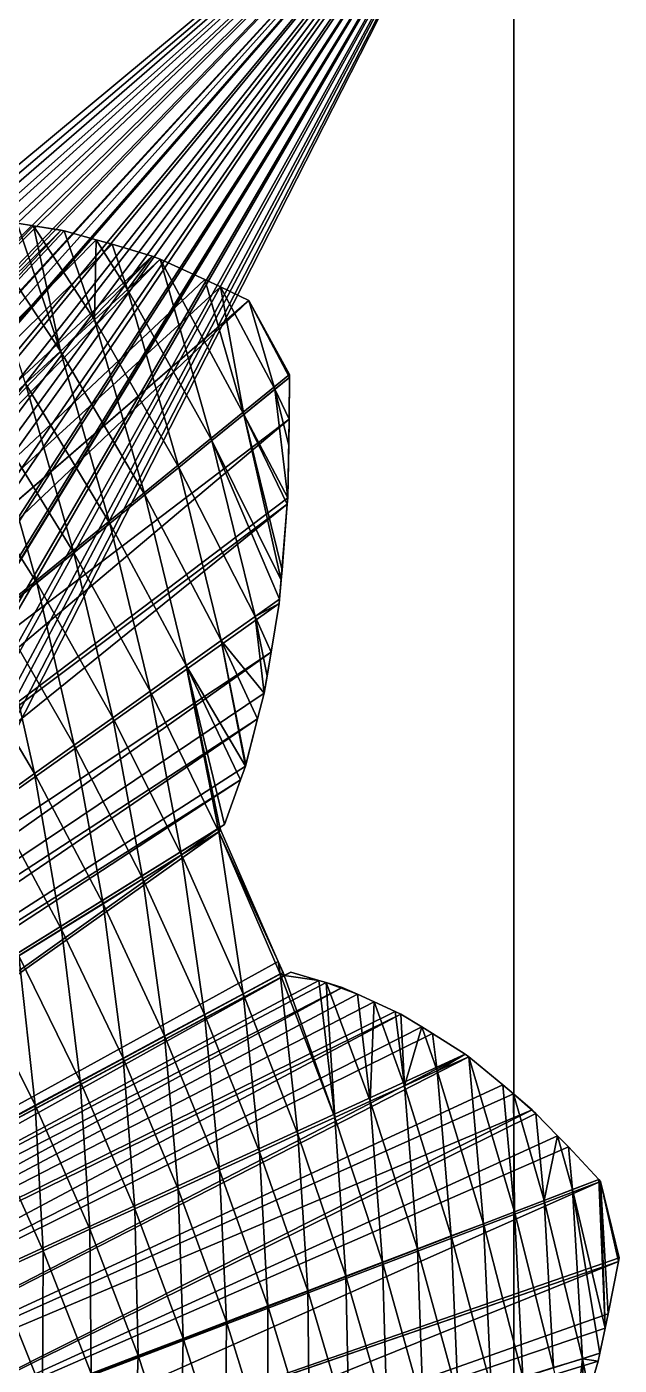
# Model space of a CAD drawing. Header units: inches. Extents: x 62 to 1153, y 3 to 780.
# Drawn here: x 1145.66 to 1151.93, y 755.25 to 769.42 of the extents above; entities that cross this region are included whole.
import ezdxf

# ---------------------------------------------------------------- set-up
doc = ezdxf.new("R2010")
doc.units = ezdxf.units.IN
doc.header["$MEASUREMENT"] = 0
doc.layers.add('ConstLine', color=6, linetype='Continuous')
doc.layers.add('ObjLayer', color=2, linetype='Continuous')

msp = doc.modelspace()

# ---------------------------------------------------------------- linework, layer by layer
at = {"layer": 'ConstLine'}
for points in [[(1130.817, 722.324), (1130.817, 772.324), (1150.817, 722.324)], [(1150.817, 722.324), (1130.817, 772.324), (1150.817, 772.324)], [(1130.817, 772.324, 4), (1130.857, 755.727, 4), (1150.817, 772.324, 4)], [(1150.817, 772.324, 4), (1130.857, 755.727, 4), (1131.129, 755.599, 4)], [(1150.817, 772.324, 4), (1131.129, 755.599, 4), (1131.391, 755.475, 4)], [(1150.817, 772.324, 4), (1131.391, 755.475, 4), (1131.695, 755.315, 4)], [(1150.817, 772.324, 4), (1131.695, 755.315, 4), (1131.916, 755.199, 4)], [(1150.817, 772.324, 4), (1131.916, 755.199, 4), (1132.255, 755.003, 4)], [(1150.817, 772.324, 4), (1132.255, 755.003, 4), (1132.43, 754.901, 4)], [(1150.817, 772.324, 4), (1132.43, 754.901, 4), (1132.808, 754.661, 4)], [(1150.817, 772.324, 4), (1132.808, 754.661, 4), (1132.935, 754.58, 4)], [(1150.817, 772.324, 4), (1132.935, 754.58, 4), (1133.353, 754.29, 4)], [(1150.817, 772.324, 4), (1133.353, 754.29, 4), (1133.431, 754.236, 4)], [(1150.817, 772.324, 4), (1133.431, 754.236, 4), (1133.892, 753.888, 4)], [(1150.817, 772.324, 4), (1133.892, 753.888, 4), (1133.916, 753.87, 4)], [(1150.817, 772.324, 4), (1133.916, 753.87, 4), (1134.119, 753.704, 4)], [(1150.817, 772.324, 4), (1134.119, 753.704, 4), (1134.384, 753.486, 4)], [(1150.817, 772.324, 4), (1134.384, 753.486, 4), (1134.42, 753.453, 4)], [(1150.817, 772.324, 4), (1134.42, 753.453, 4), (1134.835, 753.083, 4)], [(1150.817, 772.324, 4), (1134.835, 753.083, 4), (1134.937, 752.985, 4)], [(1150.817, 772.324, 4), (1134.937, 752.985, 4), (1135.275, 752.656, 4)], [(1150.817, 772.324, 4), (1135.275, 752.656, 4), (1135.44, 752.482, 4)], [(1150.817, 772.324, 4), (1135.44, 752.482, 4), (1135.702, 752.204, 4)], [(1150.817, 772.324, 4), (1135.702, 752.204, 4), (1135.928, 751.943, 4)], [(1150.817, 772.324, 4), (1135.928, 751.943, 4), (1136.113, 751.724, 4)], [(1150.817, 772.324, 4), (1136.113, 751.724, 4), (1136.395, 751.366, 4)], [(1150.817, 772.324, 4), (1136.395, 751.366, 4), (1136.507, 751.216, 4)], [(1150.817, 772.324, 4), (1136.507, 751.216, 4), (1136.831, 750.749, 4)], [(1150.817, 772.324, 4), (1136.831, 750.749, 4), (1136.878, 750.675, 4)], [(1150.817, 772.324, 4), (1136.878, 750.675, 4), (1137.182, 750.166, 4)], [(1150.817, 772.324, 4), (1137.182, 750.166, 4), (1137.22, 750.102, 4)], [(1150.817, 772.324, 4), (1137.22, 750.102, 4), (1137.226, 750.091, 4)], [(1150.817, 772.324, 4), (1137.226, 750.091, 4), (1137.506, 749.499, 4)], [(1150.817, 772.324, 4), (1137.506, 749.499, 4), (1137.553, 749.392, 4)], [(1150.817, 772.324, 4), (1137.553, 749.392, 4), (1137.739, 748.852, 4)], [(1150.817, 772.324, 4), (1137.739, 748.852, 4), (1137.801, 748.659, 4)], [(1150.817, 772.324, 4), (1137.801, 748.659, 4), (1137.9, 748.157, 4)], [(1150.817, 772.324, 4), (1137.9, 748.157, 4), (1137.948, 747.9, 4)], [(1150.817, 772.324, 4), (1137.948, 747.9, 4), (1137.967, 747.414, 4)], [(1150.817, 772.324, 4), (1137.967, 747.414, 4), (1137.978, 747.129, 4)], [(1150.817, 772.324, 4), (1137.978, 747.129, 4), (1150.817, 722.324, 4)], [(1150.817, 772.324), (1150.817, 722.324, 4), (1150.817, 722.324)], [(1150.817, 722.324, 4), (1150.817, 772.324), (1150.817, 772.324, 4)], [(1145.083, 767.399, 23.63), (1146.017, 765.986, 23.819), (1145.647, 765.645, 22.944)], [(1145.083, 767.399, 23.63), (1145.558, 767.341, 24.314), (1146.017, 765.986, 23.819)], [(1136.662, 758.028, 36.5), (1145.733, 767.314, 24.571), (1145.558, 767.341, 24.314)], [(1136.662, 758.028, 36.5), (1146.023, 767.269, 24.996), (1145.733, 767.314, 24.571)], [(1136.662, 758.028, 36.5), (1137.854, 758.506, 36.5), (1146.023, 767.269, 24.996)], [(1137.854, 758.506, 36.5), (1146.057, 767.26, 25.043), (1146.023, 767.269, 24.996)], [(1137.854, 758.506, 36.5), (1146.394, 767.166, 25.523), (1146.057, 767.26, 25.043)], [(1145.558, 767.341, 24.314), (1145.733, 767.314, 24.571), (1146.017, 765.986, 23.819)], [(1145.733, 767.314, 24.571), (1146.376, 766.317, 24.7), (1146.017, 765.986, 23.819)], [(1145.733, 767.314, 24.571), (1146.057, 767.26, 25.043), (1146.376, 766.317, 24.7)], [(1145.733, 767.314, 24.571), (1146.023, 767.269, 24.996), (1146.057, 767.26, 25.043)], [(1146.057, 767.26, 25.043), (1146.394, 767.166, 25.523), (1146.376, 766.317, 24.7)], [(1137.854, 758.506, 36.5), (1146.563, 767.119, 25.763), (1146.394, 767.166, 25.523)], [(1137.854, 758.506, 36.5), (1146.989, 766.991, 26.389), (1146.563, 767.119, 25.763)], [(1146.394, 767.166, 25.523), (1146.725, 766.64, 25.589), (1146.376, 766.317, 24.7)], [(1146.394, 767.166, 25.523), (1146.563, 767.119, 25.763), (1146.725, 766.64, 25.589)], [(1146.563, 767.119, 25.763), (1146.989, 766.991, 26.389), (1146.725, 766.64, 25.589)], [(1137.854, 758.506, 36.5), (1139.309, 758.998, 36.5), (1146.989, 766.991, 26.389)], [(1139.309, 758.998, 36.5), (1147.071, 766.959, 26.501), (1146.989, 766.991, 26.389)], [(1146.989, 766.991, 26.389), (1147.071, 766.959, 26.501), (1146.725, 766.64, 25.589)], [(1139.309, 758.998, 36.5), (1147.544, 766.746, 27.201), (1147.071, 766.959, 26.501)], [(1147.071, 766.959, 26.501), (1147.62, 765.04, 25.773), (1146.725, 766.64, 25.589)], [(1147.071, 766.959, 26.501), (1147.959, 765.316, 26.668), (1147.62, 765.04, 25.773)], [(1147.071, 766.959, 26.501), (1147.544, 766.746, 27.201), (1147.959, 765.316, 26.668)], [(1139.309, 758.998, 36.5), (1147.711, 766.667, 27.455), (1147.544, 766.746, 27.201)], [(1147.544, 766.746, 27.201), (1147.711, 766.667, 27.455), (1147.959, 765.316, 26.668)], [(1139.309, 758.998, 36.5), (1148.01, 766.524, 27.912), (1147.711, 766.667, 27.455)], [(1146.725, 766.64, 25.589), (1147.271, 764.757, 24.885), (1146.376, 766.317, 24.7)], [(1146.725, 766.64, 25.589), (1147.62, 765.04, 25.773), (1147.271, 764.757, 24.885)], [(1147.711, 766.667, 27.455), (1148.01, 766.524, 27.912), (1148.287, 765.583, 27.57)], [(1147.711, 766.667, 27.455), (1148.287, 765.583, 27.57), (1147.959, 765.316, 26.668)], [(1148.01, 766.524, 27.912), (1139.309, 758.998, 36.5), (1139.652, 758.589, 36.5)], [(1148.441, 765.741, 28.041), (1148.01, 766.524, 27.912), (1139.652, 758.589, 36.5)], [(1148.01, 766.524, 27.912), (1148.441, 765.708, 28.009), (1148.287, 765.583, 27.57)], [(1148.01, 766.524, 27.912), (1148.441, 765.741, 28.041), (1148.441, 765.708, 28.009)], [(1146.376, 766.317, 24.7), (1146.911, 764.465, 24.003), (1146.017, 765.986, 23.819)], [(1146.376, 766.317, 24.7), (1147.271, 764.757, 24.885), (1146.911, 764.465, 24.003)], [(1146.017, 765.986, 23.819), (1146.541, 764.164, 23.128), (1145.647, 765.645, 22.944)], [(1146.017, 765.986, 23.819), (1146.911, 764.465, 24.003), (1146.541, 764.164, 23.128)], [(1148.441, 765.741, 28.041), (1139.652, 758.589, 36.5), (1148.436, 765.267, 27.6)], [(1148.441, 765.708, 28.009), (1148.436, 765.267, 27.6), (1148.287, 765.583, 27.57)], [(1148.441, 765.741, 28.041), (1148.436, 765.267, 27.6), (1148.441, 765.708, 28.009)], [(1145.647, 765.645, 22.944), (1146.159, 763.853, 22.257), (1145.268, 765.294, 22.077)], [(1145.647, 765.645, 22.944), (1146.541, 764.164, 23.128), (1146.159, 763.853, 22.257)], [(1148.287, 765.583, 27.57), (1148.423, 764.434, 26.832), (1147.959, 765.316, 26.668)], [(1148.287, 765.583, 27.57), (1148.436, 765.267, 27.6), (1148.433, 764.99, 27.342)], [(1148.287, 765.583, 27.57), (1148.433, 764.99, 27.342), (1148.423, 764.434, 26.832)], [(1145.268, 765.294, 22.077), (1145.765, 763.534, 21.391), (1144.878, 764.935, 21.215)], [(1145.268, 765.294, 22.077), (1146.159, 763.853, 22.257), (1145.765, 763.534, 21.391)], [(1147.959, 765.316, 26.668), (1148.354, 763.564, 25.927), (1147.62, 765.04, 25.773)], [(1147.959, 765.316, 26.668), (1148.423, 764.434, 26.832), (1148.418, 764.368, 26.763)], [(1147.959, 765.316, 26.668), (1148.363, 763.669, 26.035), (1148.354, 763.564, 25.927)], [(1147.959, 765.316, 26.668), (1148.418, 764.368, 26.763), (1148.363, 763.669, 26.035)], [(1148.436, 765.267, 27.6), (1139.652, 758.589, 36.5), (1138.915, 757.241, 36.5)], [(1148.436, 765.267, 27.6), (1138.915, 757.241, 36.5), (1148.423, 764.434, 26.832)], [(1148.436, 765.267, 27.6), (1148.423, 764.434, 26.832), (1148.433, 764.99, 27.342)], [(1147.62, 765.04, 25.773), (1148.077, 763.178, 25.054), (1147.271, 764.757, 24.885)], [(1147.62, 765.04, 25.773), (1148.354, 763.564, 25.927), (1148.337, 763.363, 25.721)], [(1147.62, 765.04, 25.773), (1148.337, 763.363, 25.721), (1148.077, 763.178, 25.054)], [(1144.878, 764.935, 21.215), (1145.765, 763.534, 21.391), (1145.36, 763.205, 20.53)], [(1147.271, 764.757, 24.885), (1147.718, 762.923, 24.172), (1146.911, 764.465, 24.003)], [(1147.271, 764.757, 24.885), (1148.077, 763.178, 25.054), (1147.718, 762.923, 24.172)], [(1148.423, 764.434, 26.832), (1138.915, 757.241, 36.5), (1148.418, 764.368, 26.763)], [(1146.911, 764.465, 24.003), (1147.348, 762.659, 23.294), (1146.541, 764.164, 23.128)], [(1146.911, 764.465, 24.003), (1147.718, 762.923, 24.172), (1147.348, 762.659, 23.294)], [(1148.418, 764.368, 26.763), (1138.915, 757.241, 36.5), (1138.238, 756.15, 36.5)], [(1148.418, 764.368, 26.763), (1138.238, 756.15, 36.5), (1148.332, 763.316, 25.673)], [(1148.418, 764.368, 26.763), (1148.332, 763.316, 25.673), (1148.337, 763.363, 25.721)], [(1148.418, 764.368, 26.763), (1148.337, 763.363, 25.721), (1148.354, 763.564, 25.927)], [(1148.418, 764.368, 26.763), (1148.354, 763.564, 25.927), (1148.363, 763.669, 26.035)], [(1146.541, 764.164, 23.128), (1146.966, 762.387, 22.421), (1146.159, 763.853, 22.257)], [(1146.541, 764.164, 23.128), (1147.348, 762.659, 23.294), (1146.966, 762.387, 22.421)], [(1146.159, 763.853, 22.257), (1146.571, 762.106, 21.551), (1145.765, 763.534, 21.391)], [(1146.159, 763.853, 22.257), (1146.966, 762.387, 22.421), (1146.571, 762.106, 21.551)], [(1145.765, 763.534, 21.391), (1146.163, 761.815, 20.684), (1145.36, 763.205, 20.53)], [(1145.765, 763.534, 21.391), (1146.571, 762.106, 21.551), (1146.163, 761.815, 20.684)], [(1148.332, 763.316, 25.673), (1138.238, 756.15, 36.5), (1148.246, 762.802, 25.09)], [(1148.337, 763.363, 25.721), (1148.332, 763.316, 25.673), (1148.077, 763.178, 25.054)], [(1148.332, 763.316, 25.673), (1148.246, 762.802, 25.09), (1148.077, 763.178, 25.054)], [(1145.36, 763.205, 20.53), (1145.742, 761.515, 19.821), (1144.942, 762.865, 19.673)], [(1145.36, 763.205, 20.53), (1146.163, 761.815, 20.684), (1145.742, 761.515, 19.821)], [(1148.077, 763.178, 25.054), (1148.172, 762.368, 24.599), (1147.718, 762.923, 24.172)], [(1148.077, 763.178, 25.054), (1148.204, 762.547, 24.8), (1148.172, 762.368, 24.599)], [(1148.077, 763.178, 25.054), (1148.246, 762.802, 25.09), (1148.204, 762.547, 24.8)], [(1144.942, 762.865, 19.673), (1145.742, 761.515, 19.821), (1145.307, 761.206, 18.96)], [(1147.718, 762.923, 24.172), (1147.974, 761.593, 23.613), (1147.348, 762.659, 23.294)], [(1147.718, 762.923, 24.172), (1148.172, 762.368, 24.599), (1148.103, 762.095, 24.252)], [(1147.718, 762.923, 24.172), (1148.103, 762.095, 24.252), (1147.979, 761.611, 23.637)], [(1147.718, 762.923, 24.172), (1147.979, 761.611, 23.637), (1147.974, 761.593, 23.613)], [(1148.246, 762.802, 25.09), (1138.238, 756.15, 36.5), (1137.625, 755.275, 36.5)], [(1148.246, 762.802, 25.09), (1137.625, 755.275, 36.5), (1148.172, 762.368, 24.599)], [(1148.246, 762.802, 25.09), (1148.172, 762.368, 24.599), (1148.204, 762.547, 24.8)], [(1147.348, 762.659, 23.294), (1147.693, 760.899, 22.566), (1146.966, 762.387, 22.421)], [(1147.348, 762.659, 23.294), (1147.754, 760.978, 22.739), (1147.702, 760.945, 22.618)], [(1147.348, 762.659, 23.294), (1147.974, 761.593, 23.613), (1147.924, 761.451, 23.412)], [(1147.348, 762.659, 23.294), (1147.702, 760.945, 22.618), (1147.693, 760.899, 22.566)], [(1147.348, 762.659, 23.294), (1147.924, 761.451, 23.412), (1147.754, 760.978, 22.739)], [(1148.172, 762.368, 24.599), (1137.625, 755.275, 36.5), (1148.103, 762.095, 24.252)], [(1146.966, 762.387, 22.421), (1147.298, 760.655, 21.692), (1146.571, 762.106, 21.551)], [(1146.966, 762.387, 22.421), (1147.693, 760.899, 22.566), (1147.298, 760.655, 21.692)], [(1148.103, 762.095, 24.252), (1137.625, 755.275, 36.5), (1137.082, 754.584, 36.5)], [(1148.103, 762.095, 24.252), (1137.082, 754.584, 36.5), (1147.974, 761.593, 23.613)], [(1146.571, 762.106, 21.551), (1146.89, 760.401, 20.82), (1146.163, 761.815, 20.684)], [(1146.571, 762.106, 21.551), (1147.298, 760.655, 21.692), (1146.89, 760.401, 20.82)], [(1148.103, 762.095, 24.252), (1147.974, 761.593, 23.613), (1147.979, 761.611, 23.637)], [(1146.163, 761.815, 20.684), (1146.467, 760.139, 19.95), (1145.742, 761.515, 19.821)], [(1146.163, 761.815, 20.684), (1146.89, 760.401, 20.82), (1146.467, 760.139, 19.95)], [(1147.974, 761.593, 23.613), (1137.082, 754.584, 36.5), (1147.924, 761.451, 23.412)], [(1147.924, 761.451, 23.412), (1137.082, 754.584, 36.5), (1136.61, 754.049, 36.5)], [(1147.924, 761.451, 23.412), (1136.61, 754.049, 36.5), (1147.754, 760.978, 22.739)], [(1145.742, 761.515, 19.821), (1146.029, 759.867, 19.082), (1145.307, 761.206, 18.96)], [(1145.742, 761.515, 19.821), (1146.467, 760.139, 19.95), (1146.029, 759.867, 19.082)], [(1145.307, 761.206, 18.96), (1146.029, 759.867, 19.082), (1145.575, 759.586, 18.215)], [(1147.702, 760.945, 22.618), (1136.478, 753.966, 36.5), (1136.875, 753.226, 36.5)], [(1136.478, 753.966, 36.5), (1147.702, 760.945, 22.618), (1136.61, 754.049, 36.5)], [(1136.61, 754.049, 36.5), (1147.702, 760.945, 22.618), (1147.754, 760.978, 22.739)], [(1147.716, 760.914, 22.62), (1147.702, 760.945, 22.618), (1136.875, 753.226, 36.5)], [(1148.323, 759.526, 22.748), (1147.716, 760.914, 22.62), (1136.875, 753.226, 36.5)], [(1147.693, 760.899, 22.566), (1147.951, 759.184, 21.813), (1147.298, 760.655, 21.692)], [(1147.702, 760.945, 22.618), (1147.716, 760.914, 22.62), (1147.693, 760.899, 22.566)], [(1147.716, 760.914, 22.62), (1148.323, 759.526, 22.748), (1147.693, 760.899, 22.566)], [(1147.693, 760.899, 22.566), (1148.344, 759.395, 22.692), (1147.951, 759.184, 21.813)], [(1147.693, 760.899, 22.566), (1148.323, 759.526, 22.748), (1148.344, 759.395, 22.692)], [(1147.298, 760.655, 21.692), (1147.543, 758.966, 20.936), (1146.89, 760.401, 20.82)], [(1147.298, 760.655, 21.692), (1147.951, 759.184, 21.813), (1147.543, 758.966, 20.936)], [(1146.89, 760.401, 20.82), (1147.119, 758.739, 20.06), (1146.467, 760.139, 19.95)], [(1146.89, 760.401, 20.82), (1147.543, 758.966, 20.936), (1147.119, 758.739, 20.06)], [(1146.467, 760.139, 19.95), (1146.68, 758.504, 19.184), (1146.029, 759.867, 19.082)], [(1146.467, 760.139, 19.95), (1147.119, 758.739, 20.06), (1146.68, 758.504, 19.184)], [(1146.029, 759.867, 19.082), (1146.224, 758.259, 18.308), (1145.575, 759.586, 18.215)], [(1146.029, 759.867, 19.082), (1146.68, 758.504, 19.184), (1146.224, 758.259, 18.308)], [(1148.373, 759.411, 22.76), (1148.323, 759.526, 22.748), (1136.875, 753.226, 36.5)], [(1148.386, 759.379, 22.764), (1148.323, 759.526, 22.748), (1136.875, 753.226, 36.5)], [(1145.575, 759.586, 18.215), (1145.75, 758.006, 17.434), (1145.105, 759.294, 17.349)], [(1145.575, 759.586, 18.215), (1146.224, 758.259, 18.308), (1145.75, 758.006, 17.434)], [(1148.386, 759.379, 22.764), (1148.323, 759.526, 22.748), (1148.373, 759.411, 22.76)], [(1148.323, 759.526, 22.748), (1148.386, 759.379, 22.764), (1148.344, 759.395, 22.692)], [(1148.386, 759.379, 22.764), (1148.373, 759.411, 22.76), (1136.875, 753.226, 36.5)], [(1137.036, 753.312, 36.5), (1148.386, 759.379, 22.764), (1136.875, 753.226, 36.5)], [(1137.036, 753.312, 36.5), (1137.735, 753.452, 36.5), (1148.454, 759.415, 22.922)], [(1137.036, 753.312, 36.5), (1148.454, 759.415, 22.922), (1148.386, 759.379, 22.764)], [(1137.735, 753.452, 36.5), (1148.753, 759.327, 23.45), (1148.454, 759.415, 22.922)], [(1137.735, 753.452, 36.5), (1148.831, 759.303, 23.592), (1148.753, 759.327, 23.45)], [(1148.344, 759.395, 22.692), (1148.53, 757.698, 21.914), (1147.951, 759.184, 21.813)], [(1148.344, 759.395, 22.692), (1148.92, 757.876, 22.797), (1148.53, 757.698, 21.914)], [(1148.344, 759.395, 22.692), (1148.386, 759.379, 22.764), (1148.92, 757.876, 22.797)], [(1148.454, 759.415, 22.922), (1148.753, 759.327, 23.45), (1148.386, 759.379, 22.764)], [(1148.386, 759.379, 22.764), (1148.753, 759.327, 23.45), (1148.92, 757.876, 22.797)], [(1148.753, 759.327, 23.45), (1148.831, 759.303, 23.592), (1148.92, 757.876, 22.797)], [(1137.735, 753.452, 36.5), (1148.998, 759.251, 23.897), (1148.831, 759.303, 23.592)], [(1138.605, 753.577, 36.5), (1148.998, 759.251, 23.897), (1137.735, 753.452, 36.5)], [(1138.605, 753.577, 36.5), (1149.161, 759.18, 24.182), (1148.998, 759.251, 23.897)], [(1145.105, 759.294, 17.349), (1145.75, 758.006, 17.434), (1145.259, 757.742, 16.559)], [(1147.951, 759.184, 21.813), (1148.124, 757.512, 21.031), (1147.543, 758.966, 20.936)], [(1147.951, 759.184, 21.813), (1148.53, 757.698, 21.914), (1148.124, 757.512, 21.031)], [(1148.831, 759.303, 23.592), (1149.296, 758.047, 23.68), (1148.92, 757.876, 22.797)], [(1148.831, 759.303, 23.592), (1149.161, 759.18, 24.182), (1149.296, 758.047, 23.68)], [(1148.831, 759.303, 23.592), (1148.998, 759.251, 23.897), (1149.161, 759.18, 24.182)], [(1138.605, 753.577, 36.5), (1149.337, 759.099, 24.502), (1149.161, 759.18, 24.182)], [(1138.605, 753.577, 36.5), (1149.56, 758.996, 24.907), (1149.337, 759.099, 24.502)], [(1149.161, 759.18, 24.182), (1149.337, 759.099, 24.502), (1149.296, 758.047, 23.68)], [(1149.337, 759.099, 24.502), (1149.657, 758.212, 24.564), (1149.296, 758.047, 23.68)], [(1149.337, 759.099, 24.502), (1149.56, 758.996, 24.907), (1149.657, 758.212, 24.564)], [(1138.605, 753.577, 36.5), (1149.619, 758.968, 25.018), (1149.56, 758.996, 24.907)], [(1138.605, 753.577, 36.5), (1139.669, 753.67, 36.5), (1149.619, 758.968, 25.018)], [(1139.669, 753.67, 36.5), (1149.841, 758.834, 25.417), (1149.619, 758.968, 25.018)], [(1147.543, 758.966, 20.936), (1147.701, 757.319, 20.148), (1147.119, 758.739, 20.06)], [(1147.543, 758.966, 20.936), (1148.124, 757.512, 21.031), (1147.701, 757.319, 20.148)], [(1149.56, 758.996, 24.907), (1149.619, 758.968, 25.018), (1149.657, 758.212, 24.564)], [(1149.619, 758.968, 25.018), (1149.841, 758.834, 25.417), (1149.657, 758.212, 24.564)], [(1139.669, 753.67, 36.5), (1149.954, 758.765, 25.62), (1149.841, 758.834, 25.417)], [(1139.669, 753.67, 36.5), (1150.302, 758.545, 26.27), (1149.954, 758.765, 25.62)], [(1149.841, 758.834, 25.417), (1150.004, 758.371, 25.45), (1149.657, 758.212, 24.564)], [(1149.841, 758.834, 25.417), (1149.954, 758.765, 25.62), (1150.004, 758.371, 25.45)], [(1149.954, 758.765, 25.62), (1150.302, 758.545, 26.27), (1150.004, 758.371, 25.45)], [(1147.119, 758.739, 20.06), (1147.262, 757.118, 19.265), (1146.68, 758.504, 19.184)], [(1147.119, 758.739, 20.06), (1147.701, 757.319, 20.148), (1147.262, 757.118, 19.265)], [(1139.669, 753.67, 36.5), (1140.953, 753.712, 36.5), (1150.302, 758.545, 26.27)], [(1140.953, 753.712, 36.5), (1150.339, 758.517, 26.337), (1150.302, 758.545, 26.27)], [(1140.953, 753.712, 36.5), (1150.698, 758.223, 27.027), (1150.339, 758.517, 26.337)], [(1146.68, 758.504, 19.184), (1146.805, 756.91, 18.382), (1146.224, 758.259, 18.308)], [(1146.68, 758.504, 19.184), (1147.262, 757.118, 19.265), (1146.805, 756.91, 18.382)], [(1150.302, 758.545, 26.27), (1150.339, 758.517, 26.337), (1150.004, 758.371, 25.45)], [(1150.339, 758.517, 26.337), (1150.495, 756.752, 25.542), (1150.004, 758.371, 25.45)], [(1150.339, 758.517, 26.337), (1150.698, 758.223, 27.027), (1150.822, 756.878, 26.43)], [(1150.339, 758.517, 26.337), (1150.822, 756.878, 26.43), (1150.495, 756.752, 25.542)], [(1150.004, 758.371, 25.45), (1150.153, 756.622, 24.655), (1149.657, 758.212, 24.564)], [(1150.004, 758.371, 25.45), (1150.495, 756.752, 25.542), (1150.153, 756.622, 24.655)], [(1140.953, 753.712, 36.5), (1150.813, 758.125, 27.256), (1150.698, 758.223, 27.027)], [(1146.224, 758.259, 18.308), (1146.329, 756.693, 17.497), (1145.75, 758.006, 17.434)], [(1146.224, 758.259, 18.308), (1146.805, 756.91, 18.382), (1146.329, 756.693, 17.497)], [(1149.657, 758.212, 24.564), (1149.796, 756.486, 23.768), (1149.296, 758.047, 23.68)], [(1149.657, 758.212, 24.564), (1150.153, 756.622, 24.655), (1149.796, 756.486, 23.768)], [(1150.698, 758.223, 27.027), (1150.813, 758.125, 27.256), (1150.822, 756.878, 26.43)], [(1140.953, 753.712, 36.5), (1151.01, 757.958, 27.648), (1150.813, 758.125, 27.256)], [(1149.296, 758.047, 23.68), (1149.425, 756.344, 22.881), (1148.92, 757.876, 22.797)], [(1149.296, 758.047, 23.68), (1149.796, 756.486, 23.768), (1149.425, 756.344, 22.881)], [(1150.813, 758.125, 27.256), (1151.137, 756.998, 27.318), (1150.822, 756.878, 26.43)], [(1150.813, 758.125, 27.256), (1151.049, 757.918, 27.724), (1151.137, 756.998, 27.318)], [(1150.813, 758.125, 27.256), (1151.01, 757.958, 27.648), (1151.049, 757.918, 27.724)], [(1140.953, 753.712, 36.5), (1142.488, 753.676, 36.5), (1151.01, 757.958, 27.648)], [(1142.488, 753.676, 36.5), (1151.049, 757.918, 27.724), (1151.01, 757.958, 27.648)], [(1142.488, 753.676, 36.5), (1151.279, 757.683, 28.178), (1151.049, 757.918, 27.724)], [(1145.75, 758.006, 17.434), (1145.834, 756.466, 16.613), (1145.259, 757.742, 16.559)], [(1145.75, 758.006, 17.434), (1146.329, 756.693, 17.497), (1145.834, 756.466, 16.613)], [(1151.049, 757.918, 27.724), (1151.279, 757.683, 28.178), (1151.137, 756.998, 27.318)], [(1148.92, 757.876, 22.797), (1149.038, 756.196, 21.994), (1148.53, 757.698, 21.914)], [(1148.92, 757.876, 22.797), (1149.425, 756.344, 22.881), (1149.038, 756.196, 21.994)], [(1142.488, 753.676, 36.5), (1151.394, 757.565, 28.407), (1151.279, 757.683, 28.178)], [(1145.259, 757.742, 16.559), (1145.834, 756.466, 16.613), (1145.319, 756.231, 15.728)], [(1148.53, 757.698, 21.914), (1148.634, 756.041, 21.106), (1148.124, 757.512, 21.031)], [(1148.53, 757.698, 21.914), (1149.038, 756.196, 21.994), (1148.634, 756.041, 21.106)], [(1151.279, 757.683, 28.178), (1151.438, 757.113, 28.209), (1151.137, 756.998, 27.318)], [(1151.279, 757.683, 28.178), (1151.394, 757.565, 28.407), (1151.438, 757.113, 28.209)], [(1142.488, 753.676, 36.5), (1151.717, 757.219, 29.075), (1151.394, 757.565, 28.407)], [(1148.124, 757.512, 21.031), (1148.213, 755.881, 20.216), (1147.701, 757.319, 20.148)], [(1148.124, 757.512, 21.031), (1148.634, 756.041, 21.106), (1148.213, 755.881, 20.216)], [(1151.394, 757.565, 28.407), (1151.717, 757.219, 29.075), (1151.438, 757.113, 28.209)], [(1142.488, 753.676, 36.5), (1151.735, 757.2, 29.113), (1151.717, 757.219, 29.075)], [(1151.735, 757.2, 29.113), (1142.488, 753.676, 36.5), (1142.671, 753.175, 36.5)], [(1151.932, 756.389, 29.182), (1151.735, 757.2, 29.113), (1142.671, 753.175, 36.5)], [(1147.701, 757.319, 20.148), (1147.774, 755.713, 19.326), (1147.262, 757.118, 19.265)], [(1147.701, 757.319, 20.148), (1148.213, 755.881, 20.216), (1147.774, 755.713, 19.326)], [(1151.717, 757.219, 29.075), (1151.783, 755.646, 28.273), (1151.438, 757.113, 28.209)], [(1151.717, 757.219, 29.075), (1151.735, 757.2, 29.113), (1151.783, 755.646, 28.273)], [(1151.735, 757.2, 29.113), (1151.814, 755.796, 28.455), (1151.783, 755.646, 28.273)], [(1151.735, 757.2, 29.113), (1151.925, 756.353, 29.138), (1151.814, 755.796, 28.455)], [(1151.735, 757.2, 29.113), (1151.932, 756.389, 29.182), (1151.925, 756.353, 29.138)], [(1147.262, 757.118, 19.265), (1147.317, 755.538, 18.434), (1146.805, 756.91, 18.382)], [(1147.262, 757.118, 19.265), (1147.774, 755.713, 19.326), (1147.317, 755.538, 18.434)], [(1151.438, 757.113, 28.209), (1151.543, 755.323, 27.393), (1151.137, 756.998, 27.318)], [(1151.438, 757.113, 28.209), (1151.728, 755.381, 27.951), (1151.543, 755.323, 27.393)], [(1151.438, 757.113, 28.209), (1151.783, 755.646, 28.273), (1151.728, 755.381, 27.951)], [(1151.137, 756.998, 27.318), (1151.235, 755.228, 26.504), (1150.822, 756.878, 26.43)], [(1151.137, 756.998, 27.318), (1151.543, 755.323, 27.393), (1151.235, 755.228, 26.504)], [(1146.805, 756.91, 18.382), (1146.84, 755.356, 17.541), (1146.329, 756.693, 17.497)], [(1146.805, 756.91, 18.382), (1147.317, 755.538, 18.434), (1146.84, 755.356, 17.541)], [(1150.822, 756.878, 26.43), (1150.913, 755.127, 25.615), (1150.495, 756.752, 25.542)], [(1150.822, 756.878, 26.43), (1151.235, 755.228, 26.504), (1150.913, 755.127, 25.615)], [(1146.329, 756.693, 17.497), (1146.343, 755.166, 16.647), (1145.834, 756.466, 16.613)], [(1146.329, 756.693, 17.497), (1146.84, 755.356, 17.541), (1146.343, 755.166, 16.647)], [(1150.495, 756.752, 25.542), (1150.577, 755.023, 24.726), (1150.153, 756.622, 24.655)], [(1150.495, 756.752, 25.542), (1150.913, 755.127, 25.615), (1150.577, 755.023, 24.726)], [(1150.153, 756.622, 24.655), (1150.225, 754.913, 23.836), (1149.796, 756.486, 23.768)], [(1150.153, 756.622, 24.655), (1150.577, 755.023, 24.726), (1150.225, 754.913, 23.836)], [(1141.518, 752.161, 36.5), (1151.925, 756.353, 29.138), (1142.671, 753.175, 36.5)], [(1141.518, 752.161, 36.5), (1151.814, 755.796, 28.455), (1151.925, 756.353, 29.138)], [(1142.671, 753.175, 36.5), (1151.925, 756.353, 29.138), (1151.932, 756.389, 29.182)], [(1145.834, 756.466, 16.613), (1145.825, 754.968, 15.752), (1145.319, 756.231, 15.728)], [(1145.834, 756.466, 16.613), (1146.343, 755.166, 16.647), (1145.825, 754.968, 15.752)], [(1149.796, 756.486, 23.768), (1149.857, 754.799, 22.945), (1149.425, 756.344, 22.881)], [(1149.796, 756.486, 23.768), (1150.225, 754.913, 23.836), (1149.857, 754.799, 22.945)], [(1145.319, 756.231, 15.728), (1145.825, 754.968, 15.752), (1145.284, 754.762, 14.855)], [(1149.425, 756.344, 22.881), (1149.474, 754.68, 22.053), (1149.038, 756.196, 21.994)], [(1149.425, 756.344, 22.881), (1149.857, 754.799, 22.945), (1149.474, 754.68, 22.053)], [(1149.038, 756.196, 21.994), (1149.073, 754.555, 21.16), (1148.634, 756.041, 21.106)], [(1149.038, 756.196, 21.994), (1149.474, 754.68, 22.053), (1149.073, 754.555, 21.16)], [(1148.634, 756.041, 21.106), (1148.654, 754.425, 20.264), (1148.213, 755.881, 20.216)], [(1148.634, 756.041, 21.106), (1149.073, 754.555, 21.16), (1148.654, 754.425, 20.264)], [(1141.518, 752.161, 36.5), (1151.783, 755.646, 28.273), (1151.814, 755.796, 28.455)], [(1148.213, 755.881, 20.216), (1148.217, 754.289, 19.367), (1147.774, 755.713, 19.326)], [(1148.213, 755.881, 20.216), (1148.654, 754.425, 20.264), (1148.217, 754.289, 19.367)], [(1141.518, 752.161, 36.5), (1151.728, 755.381, 27.951), (1151.783, 755.646, 28.273)], [(1147.774, 755.713, 19.326), (1147.76, 754.147, 18.468), (1147.317, 755.538, 18.434)], [(1147.774, 755.713, 19.326), (1148.217, 754.289, 19.367), (1147.76, 754.147, 18.468)], [(1147.317, 755.538, 18.434), (1147.283, 753.999, 17.566), (1146.84, 755.356, 17.541)], [(1147.317, 755.538, 18.434), (1147.76, 754.147, 18.468), (1147.283, 753.999, 17.566)], [(1141.518, 752.161, 36.5), (1151.709, 755.298, 27.853), (1151.728, 755.381, 27.951)], [(1146.84, 755.356, 17.541), (1146.785, 753.844, 16.663), (1146.343, 755.166, 16.647)], [(1146.84, 755.356, 17.541), (1147.283, 753.999, 17.566), (1146.785, 753.844, 16.663)], [(1151.728, 755.381, 27.951), (1151.709, 755.298, 27.853), (1151.543, 755.323, 27.393)], [(1141.518, 752.161, 36.5), (1151.614, 754.971, 27.405), (1151.709, 755.298, 27.853)], [(1151.543, 755.323, 27.393), (1151.433, 754.37, 26.59), (1151.235, 755.228, 26.504)], [(1151.543, 755.323, 27.393), (1151.554, 754.768, 27.128), (1151.433, 754.37, 26.59)], [(1151.543, 755.323, 27.393), (1151.614, 754.971, 27.405), (1151.554, 754.768, 27.128)], [(1151.543, 755.323, 27.393), (1151.709, 755.298, 27.853), (1151.614, 754.971, 27.405)]]:
    msp.add_3dface(points, dxfattribs=at)
at = {"layer": 'ObjLayer'}
for p, q in [((1150.817, 772.324), (1150.817, 722.324)), ((1150.817, 772.324, 4), (1150.817, 722.324, 4)), ((1145.733, 767.314, 24.571), (1145.558, 767.341, 24.314)), ((1146.023, 767.269, 24.996), (1145.733, 767.314, 24.571)), ((1146.057, 767.26, 25.043), (1146.023, 767.269, 24.996)), ((1146.394, 767.166, 25.523), (1146.057, 767.26, 25.043)), ((1146.563, 767.119, 25.763), (1146.394, 767.166, 25.523)), ((1146.989, 766.991, 26.389), (1146.563, 767.119, 25.763)), ((1147.071, 766.959, 26.501), (1146.989, 766.991, 26.389)), ((1147.544, 766.746, 27.201), (1147.071, 766.959, 26.501)), ((1147.711, 766.667, 27.455), (1147.544, 766.746, 27.201)), ((1148.01, 766.524, 27.912), (1147.711, 766.667, 27.455)), ((1148.01, 766.524, 27.912), (1139.309, 758.998, 36.5)), ((1148.441, 765.741, 28.041), (1148.01, 766.524, 27.912)), ((1139.652, 758.589, 36.5), (1148.441, 765.708, 28.009)), ((1148.436, 765.267, 27.6), (1148.441, 765.708, 28.009)), ((1148.441, 765.708, 28.009), (1148.441, 765.741, 28.041)), ((1148.433, 764.99, 27.342), (1148.436, 765.267, 27.6)), ((1148.423, 764.434, 26.832), (1148.433, 764.99, 27.342)), ((1148.418, 764.368, 26.763), (1148.423, 764.434, 26.832)), ((1148.363, 763.669, 26.035), (1148.418, 764.368, 26.763)), ((1148.354, 763.564, 25.927), (1148.363, 763.669, 26.035)), ((1148.337, 763.363, 25.721), (1148.354, 763.564, 25.927)), ((1148.246, 762.802, 25.09), (1148.332, 763.316, 25.673)), ((1148.332, 763.316, 25.673), (1148.337, 763.363, 25.721)), ((1148.204, 762.547, 24.8), (1148.246, 762.802, 25.09)), ((1148.172, 762.368, 24.599), (1148.204, 762.547, 24.8)), ((1148.103, 762.095, 24.252), (1148.172, 762.368, 24.599)), ((1147.979, 761.611, 23.637), (1148.103, 762.095, 24.252)), ((1147.924, 761.451, 23.412), (1147.974, 761.593, 23.613)), ((1147.974, 761.593, 23.613), (1147.979, 761.611, 23.637)), ((1147.754, 760.978, 22.739), (1147.924, 761.451, 23.412)), ((1147.716, 760.914, 22.62), (1136.61, 754.049, 36.5)), ((1147.702, 760.945, 22.618), (1147.754, 760.978, 22.739)), ((1147.716, 760.914, 22.62), (1147.702, 760.945, 22.618)), ((1148.323, 759.526, 22.748), (1147.716, 760.914, 22.62)), ((1148.386, 759.379, 22.764), (1148.323, 759.526, 22.748)), ((1136.875, 753.226, 36.5), (1148.386, 759.379, 22.764)), ((1148.454, 759.415, 22.922), (1148.386, 759.379, 22.764)), ((1148.753, 759.327, 23.45), (1148.454, 759.415, 22.922)), ((1148.831, 759.303, 23.592), (1148.753, 759.327, 23.45)), ((1148.998, 759.251, 23.897), (1148.831, 759.303, 23.592)), ((1149.161, 759.18, 24.182), (1148.998, 759.251, 23.897)), ((1149.337, 759.099, 24.502), (1149.161, 759.18, 24.182)), ((1149.56, 758.996, 24.907), (1149.337, 759.099, 24.502)), ((1149.619, 758.968, 25.018), (1149.56, 758.996, 24.907)), ((1149.841, 758.834, 25.417), (1149.619, 758.968, 25.018)), ((1149.954, 758.765, 25.62), (1149.841, 758.834, 25.417)), ((1150.302, 758.545, 26.27), (1149.954, 758.765, 25.62)), ((1150.339, 758.517, 26.337), (1150.302, 758.545, 26.27)), ((1150.698, 758.223, 27.027), (1150.339, 758.517, 26.337)), ((1151.049, 757.918, 27.724), (1150.698, 758.223, 27.027)), ((1151.279, 757.683, 28.178), (1151.049, 757.918, 27.724)), ((1151.394, 757.565, 28.407), (1151.279, 757.683, 28.178)), ((1151.717, 757.219, 29.075), (1151.394, 757.565, 28.407)), ((1151.735, 757.2, 29.113), (1142.488, 753.676, 36.5)), ((1151.717, 757.219, 29.075), (1151.735, 757.2, 29.113)), ((1151.735, 757.2, 29.113), (1151.932, 756.389, 29.182)), ((1142.671, 753.175, 36.5), (1151.925, 756.353, 29.138)), ((1151.925, 756.353, 29.138), (1151.814, 755.796, 28.455)), ((1151.932, 756.389, 29.182), (1151.925, 756.353, 29.138)), ((1151.814, 755.796, 28.455), (1151.783, 755.646, 28.273)), ((1151.728, 755.381, 27.951), (1151.783, 755.646, 28.273)), ((1151.709, 755.298, 27.853), (1151.728, 755.381, 27.951)), ((1151.614, 754.971, 27.405), (1151.709, 755.298, 27.853))]:
    msp.add_line(p, q, dxfattribs=at)

doc.saveas('drawing.dxf')
